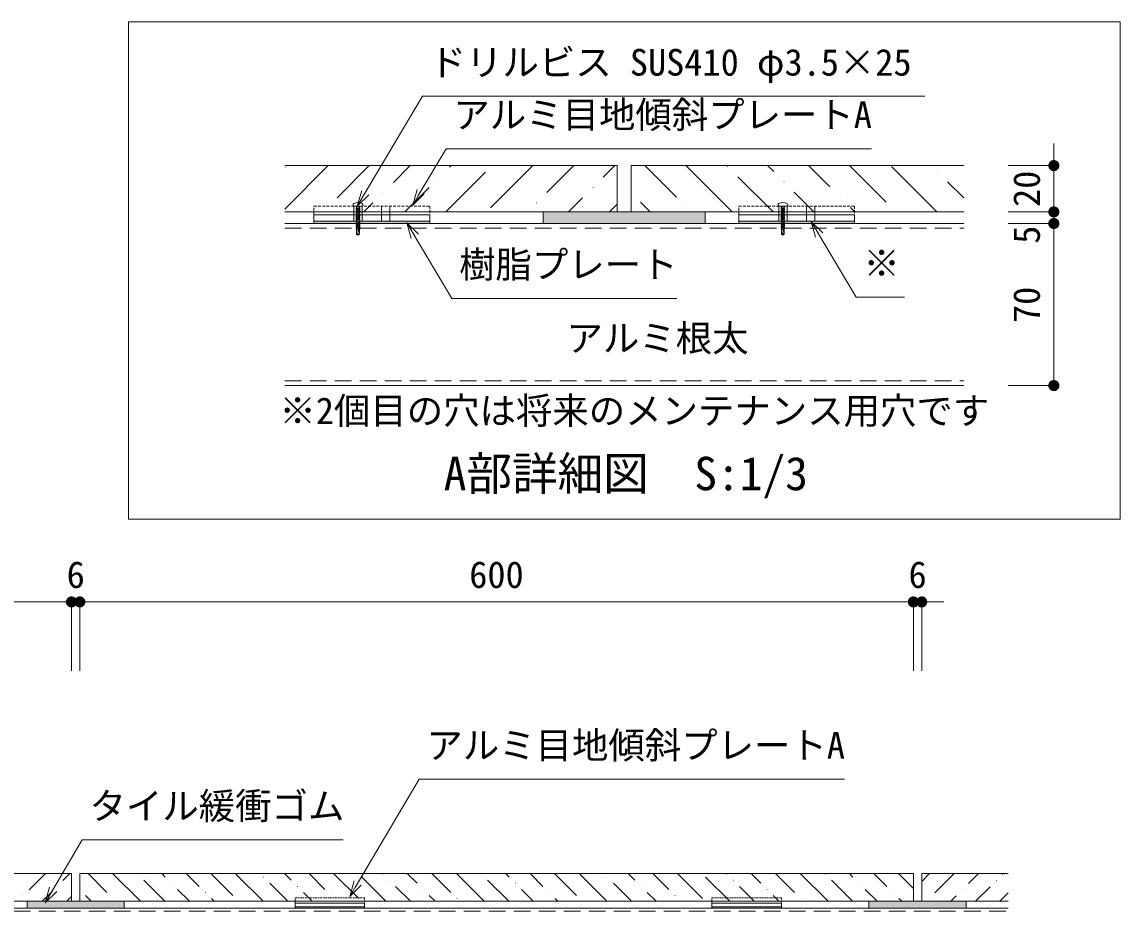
# Model space of a CAD drawing. Units: millimetres, scale not verified, with parts at other scales. Extents: x -4007 to 4007, y -2741 to 2832.
# Drawn here: x -1628 to -47, y -1142 to 138 of the extents above; entities that cross this region are included whole.
import ezdxf
from ezdxf.enums import TextEntityAlignment as Align

# ---------------------------------------------------------------- set-up
doc = ezdxf.new("R2010")
doc.units = ezdxf.units.MM
doc.header["$LTSCALE"] = 20
doc.linetypes.add('DASHED1', pattern=[1.8, 1.2, -0.6])
for name, color, linetype, lineweight in [('0-0_0-A01-枠A', 4, 'Continuous', 9), ('0-4_0-A11-寸法_詳細', 5, 'Continuous', 9), ('0-5_0', 7, 'Continuous', 9), ('0-8_A-B03-文字_書込_小', 7, 'Continuous', 9), ('0-9_A-E01-仕上太線', 5, 'Continuous', 9), ('0-C_A-D09-金物_鋼材', 1, 'Continuous', 9), ('1-1_ｱﾙﾐ', 1, 'Continuous', 9), ('1-2_A-C02-ハッチング', 134, 'Continuous', 9), ('1-6_SUNPO_s', 4, 'Continuous', 9)]:
    doc.layers.add(name, color=color, linetype=linetype, lineweight=lineweight)
doc.layers.add('0-6_A-B01-文字_タイトル室名', color=2, linetype='Continuous')
doc.styles.add('ＭＳ ゴシック', font='')
doc.styles.get('ＭＳ ゴシック').set_extended_font_data('MS Gothic')

# ---------------------------------------------------------------- blocks, each defined once
blk = doc.blocks.new('_Dot')
at = {"layer": '0-5_0'}
blk.add_line((-10, 0), (-20, 0), dxfattribs=at)
for points in [[(0, 0), (-10, 0), (-9.92, 1.25)], [(0, 0), (-9.92, -1.25), (-10, 0)], [(0, 0), (-9.92, 1.25), (-9.69, 2.49)], [(0, 0), (-9.69, -2.49), (-9.92, -1.25)], [(0, 0), (-9.69, 2.49), (-9.3, 3.68)], [(0, 0), (-9.3, -3.68), (-9.69, -2.49)], [(0, 0), (-9.3, 3.68), (-8.76, 4.82)], [(0, 0), (-8.76, -4.82), (-9.3, -3.68)], [(0, 0), (-8.76, 4.82), (-8.09, 5.88)], [(0, 0), (-8.09, -5.88), (-8.76, -4.82)], [(0, 0), (-8.09, 5.88), (-7.29, 6.85)], [(0, 0), (-7.29, -6.85), (-8.09, -5.88)], [(0, 0), (-7.29, 6.85), (-6.37, 7.71)], [(0, 0), (-6.37, -7.71), (-7.29, -6.85)], [(0, 0), (-6.37, 7.71), (-5.36, 8.44)], [(0, 0), (-5.36, -8.44), (-6.37, -7.71)], [(0, 0), (-5.36, 8.44), (-4.26, 9.05)], [(0, 0), (-4.26, -9.05), (-5.36, -8.44)], [(0, 0), (-4.26, 9.05), (-3.09, 9.51)], [(0, 0), (-3.09, -9.51), (-4.26, -9.05)], [(0, 0), (-3.09, 9.51), (-1.87, 9.82)], [(0, 0), (-1.87, -9.82), (-3.09, -9.51)], [(0, 0), (-1.87, 9.82), (-0.63, 9.98)], [(0, 0), (-0.63, -9.98), (-1.87, -9.82)], [(0, 0), (-0.63, 9.98), (0.63, 9.98)], [(0, 0), (0.63, -9.98), (-0.63, -9.98)], [(0, 0), (0.63, 9.98), (1.87, 9.82)], [(0, 0), (1.87, 9.82), (3.09, 9.51)], [(0, 0), (3.09, 9.51), (4.26, 9.05)], [(0, 0), (4.26, 9.05), (5.36, 8.44)], [(0, 0), (5.36, 8.44), (6.37, 7.71)], [(0, 0), (6.37, 7.71), (7.29, 6.85)], [(0, 0), (7.29, 6.85), (8.09, 5.88)], [(0, 0), (8.09, 5.88), (8.76, 4.82)], [(0, 0), (8.76, 4.82), (9.3, 3.68)], [(0, 0), (9.3, 3.68), (9.69, 2.49)], [(0, 0), (9.69, 2.49), (9.92, 1.25)], [(0, 0), (9.92, 1.25), (10, 0)], [(0, 0), (1.87, -9.82), (0.63, -9.98)], [(0, 0), (3.09, -9.51), (1.87, -9.82)], [(0, 0), (4.26, -9.05), (3.09, -9.51)], [(0, 0), (5.36, -8.44), (4.26, -9.05)], [(0, 0), (6.37, -7.71), (5.36, -8.44)], [(0, 0), (7.29, -6.85), (6.37, -7.71)], [(0, 0), (8.09, -5.88), (7.29, -6.85)], [(0, 0), (8.76, -4.82), (8.09, -5.88)], [(0, 0), (9.3, -3.68), (8.76, -4.82)], [(0, 0), (9.69, -2.49), (9.3, -3.68)], [(0, 0), (9.92, -1.25), (9.69, -2.49)], [(0, 0), (10, 0), (9.92, -1.25)]]:
    blk.add_solid(points, dxfattribs=at)
blk = doc.blocks.new('G$C3114BC58')
at = {"layer": '0-5_0'}
for p, q in [((-84, 0), (-84, 22.3)), ((-84, 0), (84, 0)), ((-24, 0), (-24, -7)), ((24, 0), (24, -21.1)), ((84, 0), (84, 22.3)), ((0, -6.3), (-35, -13.3)), ((-35, -13.3), (0, -6.3)), ((-35, -13.3), (-24, -7)), ((-35, -13.3), (-24, -19.7)), ((-35, -41.6), (35, -27.5)), ((-35, -41.6), (-24, -35.2)), ((-35, -41.6), (-24, -47.9)), ((-35, -69.8), (-24, -63.4)), ((-35, -69.8), (-24, -76.1)), ((-35, -98), (35, -83.9)), ((-35, -98), (-24, -91.7)), ((-35, -98), (-24, -104.4)), ((-35, -126.2), (-24, -119.9)), ((-35, -126.2), (-24, -132.6)), ((-35, -154.5), (35, -140.4)), ((-35, -154.5), (-24, -148.1)), ((-35, -154.5), (-24, -160.8)), ((-35, -182.7), (35, -168.6)), ((-35, -182.7), (-24, -176.3)), ((-35, -182.7), (-24, -189)), ((-24, -7), (0, -6.3)), ((-24, -19.7), (0, -6.3)), ((-24, -35.2), (24, -21.1)), ((-24, -47.9), (24, -33.8)), ((-24, -47.9), (-24, -63.4)), ((-24, -63.4), (24, -49.3)), ((-24, -76.1), (24, -62)), ((-24, -91.7), (24, -77.5)), ((-24, -104.4), (24, -90.3)), ((-24, -104.4), (-24, -119.9)), ((-24, -119.9), (24, -105.8)), ((-24, -132.6), (24, -118.5)), ((-24, -132.6), (-24, -144.5)), ((-24, -148.1), (24, -134)), ((-24, -144.5), (-24, -148.1)), ((-24, -160.8), (24, -146.7)), ((-24, -160.8), (-24, -176.3)), ((-24, -176.3), (24, -162.2)), ((-24, -189), (24, -174.9)), ((-24, -189), (-24, -204.6)), ((24, -21.1), (35, -27.5)), ((24, -33.8), (35, -27.5)), ((24, -49.3), (24, -33.8)), ((24, -49.3), (35, -55.7)), ((24, -63.5), (24, -77.5)), ((24, -77.5), (35, -83.9)), ((24, -90.3), (35, -83.9)), ((24, -105.8), (24, -90.3)), ((24, -105.8), (35, -112.1)), ((24, -120), (24, -134)), ((24, -134), (35, -140.4)), ((24, -146.7), (35, -140.4)), ((24, -162.2), (24, -146.7)), ((24, -162.2), (35, -168.6)), ((35, -168.6), (24, -174.9)), ((24, -190.4), (24, -174.9)), ((-35, -210.9), (35, -196.8)), ((-35, -210.9), (-24, -204.6)), ((-35, -210.9), (-24, -217.3)), ((-35, -239.1), (35, -225)), ((-35, -239.1), (-24, -232.8)), ((-35, -239.1), (-24, -245.5)), ((-35, -267.3), (35, -253.2)), ((-35, -267.3), (-24, -261)), ((-35, -267.3), (-24, -273.7)), ((-35, -295.6), (35, -281.5)), ((-35, -295.6), (-24, -289.2)), ((-35, -295.6), (-24, -301.9)), ((-35, -323.8), (35, -309.7)), ((-35, -323.8), (-24, -317.4)), ((-35, -323.8), (-24, -330.1)), ((-35, -352), (35, -337.9)), ((-35, -352), (-24, -345.7)), ((-35, -352), (-24, -358.4)), ((-35, -380.2), (35, -366.1)), ((-35, -380.2), (-24, -373.9)), ((-24, -204.6), (24, -190.4)), ((-24, -217.3), (24, -203.1)), ((-24, -245.5), (24, -231.4)), ((-24, -245.5), (-24, -261)), ((-24, -261), (24, -246.9)), ((-24, -273.7), (24, -259.6)), ((-24, -273.7), (-24, -289.2)), ((-24, -289.2), (24, -275.1)), ((-24, -301.9), (24, -287.8)), ((-24, -301.9), (-24, -317.4)), ((-24, -317.4), (24, -303.3)), ((-24, -330.1), (24, -316)), ((-24, -330.1), (-24, -345.7)), ((-24, -345.7), (24, -331.6)), ((-24, -358.4), (24, -344.3)), ((-24, -358.4), (-24, -373.9)), ((-24, -373.9), (24, -359.8)), ((-24, -386.6), (24, -372.5)), ((24, -190.4), (35, -196.8)), ((35, -196.8), (24, -203.1)), ((24, -218.7), (24, -203.1)), ((24, -218.7), (35, -225)), ((35, -225), (24, -231.4)), ((24, -231.4), (24, -246.9)), ((24, -246.9), (35, -253.2)), ((35, -253.2), (24, -259.6)), ((24, -259.6), (24, -275.1)), ((24, -275.1), (35, -281.5)), ((35, -281.5), (24, -287.8)), ((24, -287.8), (24, -303.3)), ((24, -303.3), (35, -309.7)), ((35, -309.7), (24, -316)), ((24, -316), (24, -331.6)), ((24, -331.6), (35, -337.9)), ((35, -337.9), (24, -344.3)), ((24, -344.3), (24, -359.8)), ((24, -359.8), (35, -366.1)), ((35, -366.1), (24, -372.5)), ((24, -372.5), (24, -388)), ((-35, -380.2), (-24, -386.6)), ((-24, -386.6), (-24, -486.1)), ((24, -410), (-24, -410)), ((0, -500), (-24, -486.1)), ((0, -401.4), (24, -388)), ((0, -401.4), (35, -394.3)), ((0, -401.4), (24, -400.7)), ((0, -469.5), (0, -500)), ((0, -500), (24, -486.1)), ((24, -388), (35, -394.3)), ((35, -394.3), (24, -400.7)), ((24, -400.7), (24, -486.1))]:
    blk.add_line(p, q, dxfattribs=at)
for points in [[(-35, -69.8), (35, -55.7), (24, -62)], [(-35, -126.2), (35, -112.1), (24, -118.5)], [(-24, -19.7), (-24, -31.6), (-24, -35.2)], [(-24, -76.1), (-24, -88.1), (-24, -91.7)], [(-24, -217.3), (-24, -232.8), (24, -218.7)]]:
    blk.add_lwpolyline(points, dxfattribs=at)
for centre, radius, start, end in [((-60, 22.3), 24, 119.99998, 180), ((0, -81.6), 144, 60, 119.99998), ((60, 22.3), 24, 0, 60), ((0.4, -496.5), 26.5, 90.81355, 157.04086), ((81, -467.6), 81.1, 134.72087, 181.31596)]:
    blk.add_arc(centre, radius, start, end, dxfattribs=at)
blk = doc.blocks.new('プレートA-C')
at = {"layer": '0-5_0', "linetype": 'DASHED1'}
blk.add_lwpolyline([(-500, 130), (500, 130), (500, 54.1), (-500, 54.1)], close=True, dxfattribs=at)
at = {"layer": '0-5_0'}
blk.add_lwpolyline([(-500, 54.1), (500, 54.1), (500, 0), (-500, 0)], close=True, dxfattribs=at)
blk = doc.blocks.new('G$C93F2C324')
at = {"layer": '0-5_0'}
blk.add_lwpolyline([(-500, 20), (500, 20), (500, 0), (-500, 0)], close=True, dxfattribs=at)
at = {"layer": '1-2_A-C02-ハッチング'}
blk.add_solid([(-500, 20), (-500, 0), (500, 20), (500, 0)], dxfattribs=at)
at = {"layer": '0-C_A-D09-金物_鋼材'}
blk.add_blockref('プレートA-C', (0, 20), dxfattribs=at)
blk = doc.blocks.new('_Open30')
at = {"layer": '1-6_SUNPO_s'}
blk.add_line((0, 0), (-20, 0), dxfattribs=at)
blk.add_lwpolyline([(-20, 5.36), (0, 0), (-20, -5.36)], dxfattribs=at)

msp = doc.modelspace()

# ---------------------------------------------------------------- linework, layer by layer
at = {"layer": '0-0_0-A01-枠A'}
msp.add_lwpolyline([(-1474.28, 137.74), (-46.85, 137.74), (-46.85, -578.01), (-1474.28, -578.01)], close=True, dxfattribs=at)
at = {"layer": '0-4_0-A11-寸法_詳細'}
for p, q in [((-142.12, -53.02), (-142.12, -37.02)), ((-207.85, -69.02), (-142.12, -69.02)), ((-142.12, -135.69), (-142.12, -69.02)), ((-142.12, -119.69), (-142.12, -103.69)), ((-207.85, -135.69), (-142.12, -135.69)), ((-207.85, -135.69), (-142.12, -135.69)), ((-142.12, -152.35), (-142.12, -135.69)), ((-207.85, -152.35), (-142.12, -152.35)), ((-207.85, -152.35), (-142.12, -152.35)), ((-142.12, -151.69), (-142.12, -167.69)), ((-142.12, -369.69), (-142.12, -168.35)), ((-142.12, -168.35), (-142.12, -184.35)), ((-207.85, -385.69), (-142.12, -385.69)), ((-1572.35, -697.18), (-2740.35, -697.18)), ((-1572.35, -697.18), (-1588.35, -697.18)), ((-1556.35, -796.27), (-1556.35, -697.18)), ((-1544.35, -697.18), (-1556.35, -697.18)), ((-1556.35, -796.27), (-1556.35, -697.18)), ((-1544.35, -796.27), (-1544.35, -697.18)), ((-1544.35, -796.27), (-1544.35, -697.18)), ((-1528.35, -697.18), (-1512.35, -697.18)), ((-360.35, -697.18), (-1528.35, -697.18)), ((-360.35, -697.18), (-376.35, -697.18)), ((-344.35, -796.27), (-344.35, -697.18)), ((-344.35, -796.27), (-344.35, -697.18)), ((-332.35, -697.18), (-344.35, -697.18)), ((-332.35, -796.27), (-332.35, -697.18)), ((-316.35, -697.18), (-300.35, -697.18))]:
    msp.add_line(p, q, dxfattribs=at)
at = {"layer": '0-8_A-B03-文字_書込_小'}
for points in [[(-327.79, 30.73), (-1051.14, 30.73), (-1137.2, -114.45)], [(-404.77, -44.71), (-1017.04, -44.71), (-1057.54, -113.04)], [(-685.01, -260.38), (-1008.78, -260.38), (-1065.75, -164.28)], [(-357.3, -258.53), (-426.73, -258.53), (-483.7, -162.43)], [(-443.58, -952.39), (-1055.85, -952.39), (-1148.2, -1108.19)], [(-1165.21, -1039.78), (-1540.79, -1039.78), (-1586.67, -1117.19)]]:
    msp.add_lwpolyline(points, dxfattribs=at)
at = {"layer": '0-9_A-E01-仕上太線', "color": 4}
for points in [[(-1249.28, -135.69), (-770.56, -135.69), (-770.56, -69.02), (-1249.28, -69.02)], [(-271.85, -69.02), (-750.56, -69.02), (-750.56, -135.69), (-271.85, -135.69)], [(-207.68, -1088.1), (-332.35, -1088.1), (-332.35, -1128.1), (-207.68, -1128.1)]]:
    msp.add_lwpolyline(points, dxfattribs=at)
for points in [[(-2756.35, -1128.1), (-1556.35, -1128.1), (-1556.35, -1088.1), (-2756.35, -1088.1)], [(-1544.35, -1128.1), (-344.35, -1128.1), (-344.35, -1088.1), (-1544.35, -1088.1)]]:
    msp.add_lwpolyline(points, close=True, dxfattribs=at)
at = {"layer": '0-C_A-D09-金物_鋼材', "linetype": 'DASHED1'}
for p, q in [((-1149.88, -127.35), (-1149.88, -149.02)), ((-1137.88, -127.35), (-1137.88, -149.02)), ((-1109.87, -127.35), (-1109.87, -149.02)), ((-1097.87, -127.35), (-1097.87, -149.02)), ((-538.22, -127.35), (-538.22, -149.02)), ((-526.21, -127.35), (-526.21, -149.02)), ((-498.21, -127.35), (-498.21, -149.02)), ((-486.21, -127.35), (-486.21, -149.02))]:
    msp.add_line(p, q, dxfattribs=at)
at = {"layer": '0-C_A-D09-金物_鋼材'}
for points in [[(-877.23, -152.35), (-643.9, -152.35), (-643.9, -135.69), (-877.23, -135.69)], [(-1620.35, -1138.1), (-1480.35, -1138.1), (-1480.35, -1128.1), (-1620.35, -1128.1)], [(-408.35, -1138.1), (-268.35, -1138.1), (-268.35, -1128.1), (-408.35, -1128.1)]]:
    msp.add_lwpolyline(points, close=True, dxfattribs=at)
at = {"layer": '1-1_ｱﾙﾐ'}
for p, q in [((-1249.28, -152.35), (-271.85, -152.35)), ((-1249.28, -385.69), (-271.85, -385.69)), ((-3727.49, -1138.1), (-207.68, -1138.1))]:
    msp.add_line(p, q, dxfattribs=at)
at = {"layer": '1-1_ｱﾙﾐ', "color": 4, "linetype": 'DASHED1'}
for p, q in [((-1249.28, -159.02), (-271.85, -159.02)), ((-1249.28, -379.02), (-271.85, -379.02)), ((-3727.49, -1142.1), (-207.68, -1142.1))]:
    msp.add_line(p, q, dxfattribs=at)
at = {"layer": '1-2_A-C02-ハッチング'}
for p, q in [((-1249.28, -131.62), (-1186.68, -69.02)), ((-1247.68, -71.1), (-1247.48, -71.1)), ((-1174.02, -115.29), (-1127.75, -69.02)), ((-1093, -93.2), (-1068.83, -69.02)), ((-1017.64, -135.69), (-960.42, -78.46)), ((-1011.98, -71.1), (-1009.9, -69.02)), ((-953.05, -130.02), (-892.05, -69.02)), ((-872.03, -107.93), (-833.13, -69.02)), ((-791.01, -85.83), (-774.2, -69.02)), ((-685.44, -114.52), (-730.94, -69.02)), ((-605.35, -135.69), (-672.01, -69.02)), ((-611.79, -70.32), (-611.59, -70.32)), ((-545.49, -77.69), (-554.16, -69.02)), ((-464.47, -99.79), (-495.24, -69.02)), ((-383.45, -121.88), (-436.31, -69.02)), ((-310.72, -135.69), (-376.08, -70.32)), ((-309.79, -77.69), (-309.59, -77.69)), ((-1026.71, -85.83), (-1026.51, -85.83)), ((-546.42, -135.69), (-597.05, -85.06)), ((-530.76, -92.42), (-530.56, -92.42)), ((-271.85, -115.63), (-295.06, -92.42)), ((-1107.73, -107.93), (-1107.53, -107.93)), ((-1076.57, -135.69), (-1041.44, -100.56)), ((-805.74, -100.56), (-805.54, -100.56)), ((-487.5, -135.69), (-516.03, -107.15)), ((-1135.49, -135.69), (-1122.46, -122.66)), ((-886.76, -122.66), (-886.56, -122.66)), ((-840.87, -135.69), (-820.47, -115.29)), ((-781.94, -135.69), (-770.56, -124.31)), ((-723.2, -135.69), (-737, -121.88)), ((-449.74, -114.52), (-449.54, -114.52)), ((-1188.76, -130.02), (-1188.56, -130.02)), ((-670.71, -129.25), (-670.51, -129.25)), ((-428.57, -135.69), (-435.01, -129.25)), ((-1617.23, -1111.44), (-1593.89, -1088.1)), ((-1568.62, -1098.18), (-1558.53, -1088.1)), ((-1505.28, -1115.4), (-1532.58, -1088.1)), ((-1457.22, -1128.1), (-1497.22, -1088.1)), ((-1461.08, -1088.88), (-1460.88, -1088.88)), ((-1421.31, -1093.3), (-1426.51, -1088.1)), ((-1372.69, -1106.56), (-1391.15, -1088.1)), ((-1324.08, -1119.82), (-1355.8, -1088.1)), ((-1280.44, -1128.1), (-1319.66, -1088.88)), ((-1240.11, -1097.72), (-1249.73, -1088.1)), ((-1191.5, -1110.98), (-1214.38, -1088.1)), ((-1142.88, -1124.24), (-1179.02, -1088.1)), ((-1107.53, -1088.88), (-1108.31, -1088.1)), ((-1058.92, -1102.14), (-1072.96, -1088.1)), ((-1010.3, -1115.4), (-1037.6, -1088.1)), ((-962.25, -1128.1), (-1002.25, -1088.1)), ((-966.11, -1088.88), (-965.91, -1088.88)), ((-926.33, -1093.3), (-931.53, -1088.1)), ((-877.72, -1106.56), (-896.18, -1088.1)), ((-829.11, -1119.82), (-860.82, -1088.1)), ((-785.47, -1128.1), (-824.69, -1088.88)), ((-745.14, -1097.72), (-754.76, -1088.1)), ((-696.52, -1110.98), (-719.4, -1088.1)), ((-647.91, -1124.24), (-684.05, -1088.1)), ((-612.55, -1088.88), (-613.34, -1088.1)), ((-563.94, -1102.14), (-577.98, -1088.1)), ((-515.33, -1115.4), (-542.63, -1088.1)), ((-467.27, -1128.1), (-507.27, -1088.1)), ((-471.13, -1088.88), (-470.93, -1088.88)), ((-431.36, -1093.3), (-436.56, -1088.1)), ((-382.74, -1106.56), (-401.2, -1088.1)), ((-344.35, -1109.6), (-365.85, -1088.1)), ((-332.35, -1099.35), (-321.09, -1088.1)), ((-313.5, -1115.86), (-285.74, -1088.1)), ((-264.89, -1102.6), (-250.38, -1088.1)), ((-216.27, -1089.34), (-215.03, -1088.1)), ((-1421.86, -1128.1), (-1452.24, -1097.72)), ((-1412.47, -1102.14), (-1412.27, -1102.14)), ((-1279.89, -1093.3), (-1279.69, -1093.3)), ((-1245.09, -1128.1), (-1271.05, -1102.14)), ((-1231.27, -1106.56), (-1231.07, -1106.56)), ((-1103.67, -1128.1), (-1138.46, -1093.3)), ((-1098.69, -1097.72), (-1098.49, -1097.72)), ((-1068.31, -1128.1), (-1089.85, -1106.56)), ((-926.89, -1128.1), (-957.27, -1097.72)), ((-917.49, -1102.14), (-917.29, -1102.14)), ((-784.91, -1093.3), (-784.71, -1093.3)), ((-750.11, -1128.1), (-776.07, -1102.14)), ((-736.3, -1106.56), (-736.1, -1106.56)), ((-608.69, -1128.1), (-643.49, -1093.3)), ((-603.72, -1097.72), (-603.52, -1097.72)), ((-573.34, -1128.1), (-594.88, -1106.56)), ((-431.92, -1128.1), (-462.29, -1097.72)), ((-422.52, -1102.14), (-422.32, -1102.14)), ((-225.11, -1098.18), (-224.91, -1098.18)), ((-1626.07, -1120.28), (-1625.87, -1120.28)), ((-1598.53, -1128.1), (-1586.29, -1115.86)), ((-1577.46, -1107.02), (-1577.26, -1107.02)), ((-1563.18, -1128.1), (-1556.35, -1121.27)), ((-1527.93, -1128.1), (-1536.21, -1119.82)), ((-1386.51, -1128.1), (-1403.63, -1110.98)), ((-1363.86, -1115.4), (-1363.66, -1115.4)), ((-1209.73, -1128.1), (-1222.43, -1115.4)), ((-1182.66, -1119.82), (-1182.46, -1119.82)), ((-1050.08, -1110.98), (-1049.88, -1110.98)), ((-1032.96, -1128.1), (-1041.24, -1119.82)), ((-891.53, -1128.1), (-908.66, -1110.98)), ((-868.88, -1115.4), (-868.68, -1115.4)), ((-714.76, -1128.1), (-727.46, -1115.4)), ((-687.68, -1119.82), (-687.48, -1119.82)), ((-555.1, -1110.98), (-554.9, -1110.98)), ((-537.98, -1128.1), (-546.26, -1119.82)), ((-396.56, -1128.1), (-413.68, -1110.98)), ((-373.91, -1115.4), (-373.71, -1115.4)), ((-290.38, -1128.1), (-282.57, -1120.28)), ((-273.73, -1111.44), (-273.53, -1111.44)), ((-255.03, -1128.1), (-233.95, -1107.02)), ((-219.67, -1128.1), (-207.68, -1116.1)), ((-1496.44, -1124.24), (-1496.24, -1124.24)), ((-1351.15, -1128.1), (-1355.02, -1124.24)), ((-1001.46, -1124.24), (-1001.26, -1124.24)), ((-856.18, -1128.1), (-860.04, -1124.24)), ((-506.49, -1124.24), (-506.29, -1124.24)), ((-361.2, -1128.1), (-365.07, -1124.24)), ((-322.34, -1124.7), (-322.14, -1124.7))]:
    msp.add_line(p, q, dxfattribs=at)
for points in [[(-877.23, -152.35), (-877.23, -135.69), (-643.9, -152.35), (-643.9, -135.69)], [(-1620.35, -1138.1), (-1620.35, -1128.1), (-1480.35, -1138.1), (-1480.35, -1128.1)], [(-408.35, -1138.1), (-408.35, -1128.1), (-268.35, -1138.1), (-268.35, -1128.1)]]:
    msp.add_solid(points, dxfattribs=at)

# ---------------------------------------------------------------- block references
at = {"layer": '0-4_0-A11-寸法_詳細', "xscale": 0.8, "yscale": 0.8}
for p, rotation in [((-142.12, -69.02), 270), ((-142.12, -135.69), 270), ((-142.12, -135.69), 90), ((-142.12, -152.35), 90), ((-142.12, -152.35), 90), ((-142.12, -385.69), 270), ((-1544.35, -697.18), 180), ((-1544.35, -697.18), 180), ((-332.35, -697.18), 180)]:
    msp.add_blockref('_Dot', p, dxfattribs=dict(at, rotation=rotation))
for p in [(-1556.35, -697.18), (-1556.35, -697.18), (-344.35, -697.18), (-344.35, -697.18)]:
    msp.add_blockref('_Dot', p, dxfattribs=at)
at = {"layer": '0-8_A-B03-文字_書込_小', "xscale": 1.125, "yscale": 1.125}
for p, rotation in [((-1144.85, -127.35), 239.34367), ((-1065.19, -125.95), 239.34367), ((-1073.4, -151.37), 120.65633), ((-491.35, -149.52), 120.65633), ((-1155.85, -1121.1), 239.34367), ((-1594.32, -1130.1), 239.34367)]:
    msp.add_blockref('_Open30', p, dxfattribs=dict(at, rotation=rotation))
at = {"layer": '0-C_A-D09-金物_鋼材'}
for name, p, xscale, yscale in [('G$C3114BC58', (-1143.9, -127.35), 0.08333333, 0.08333333), ('G$C3114BC58', (-532.23, -127.35), 0.08333333, 0.08333333), ('G$C93F2C324', (-1123.9, -152.35), 0.1666667, 0.1666667), ('G$C93F2C324', (-512.23, -152.35), 0.1666667, 0.1666667), ('G$C93F2C324', (-1184.35, -1138.1), 0.1, 0.1), ('G$C93F2C324', (-584.35, -1138.1), 0.1, 0.1)]:
    msp.add_blockref(name, p, dxfattribs=dict(at, xscale=xscale, yscale=yscale))

# ---------------------------------------------------------------- texts
at = {"layer": '0-4_0-A11-寸法_詳細', "style": 'ＭＳ ゴシック'}
for s, p in [('20', (-150.71, -128.56)), ('5', (-150.71, -181.6)), ('70', (-150.71, -295.63))]:
    msp.add_text(s, height=38.42, rotation=90, dxfattribs=at).set_placement(p, align=Align.BOTTOM_LEFT)
for s, p in [('6', (-1563.34, -688.58)), ('600', (-983.76, -688.58)), ('6', (-351.34, -688.58))]:
    msp.add_text(s, height=38.42, dxfattribs=at).set_placement(p, align=Align.BOTTOM_LEFT)
at = {"layer": '0-6_A-B01-文字_タイトル室名', "style": 'ＭＳ ゴシック'}
msp.add_text('A部詳細図\u3000S:1/3', height=48.09, dxfattribs=at).set_placement((-1020.46, -550.75), align=Align.BOTTOM_LEFT)
at = {"layer": '0-8_A-B03-文字_書込_小', "style": 'ＭＳ ゴシック'}
for s, p in [('ドリルビス SUS410 φ3.5×25', (-1040.7, 48.96)), ('アルミ目地傾斜プレートA', (-1006.6, -26.48)), ('樹脂プレート', (-998.34, -242.15)), ('※', (-416.29, -240.3)), ('アルミ根太', (-843.71, -348.09)), ('※2個目の穴は将来のメンテナンス用穴です', (-1257.05, -452.6)), ('アルミ目地傾斜プレートA', (-1045.41, -934.16)), ('タイル緩衝ゴム', (-1530.35, -1021.55))]:
    msp.add_text(s, height=38.42, dxfattribs=at).set_placement(p, align=Align.BOTTOM_LEFT)

doc.saveas('drawing.dxf')
